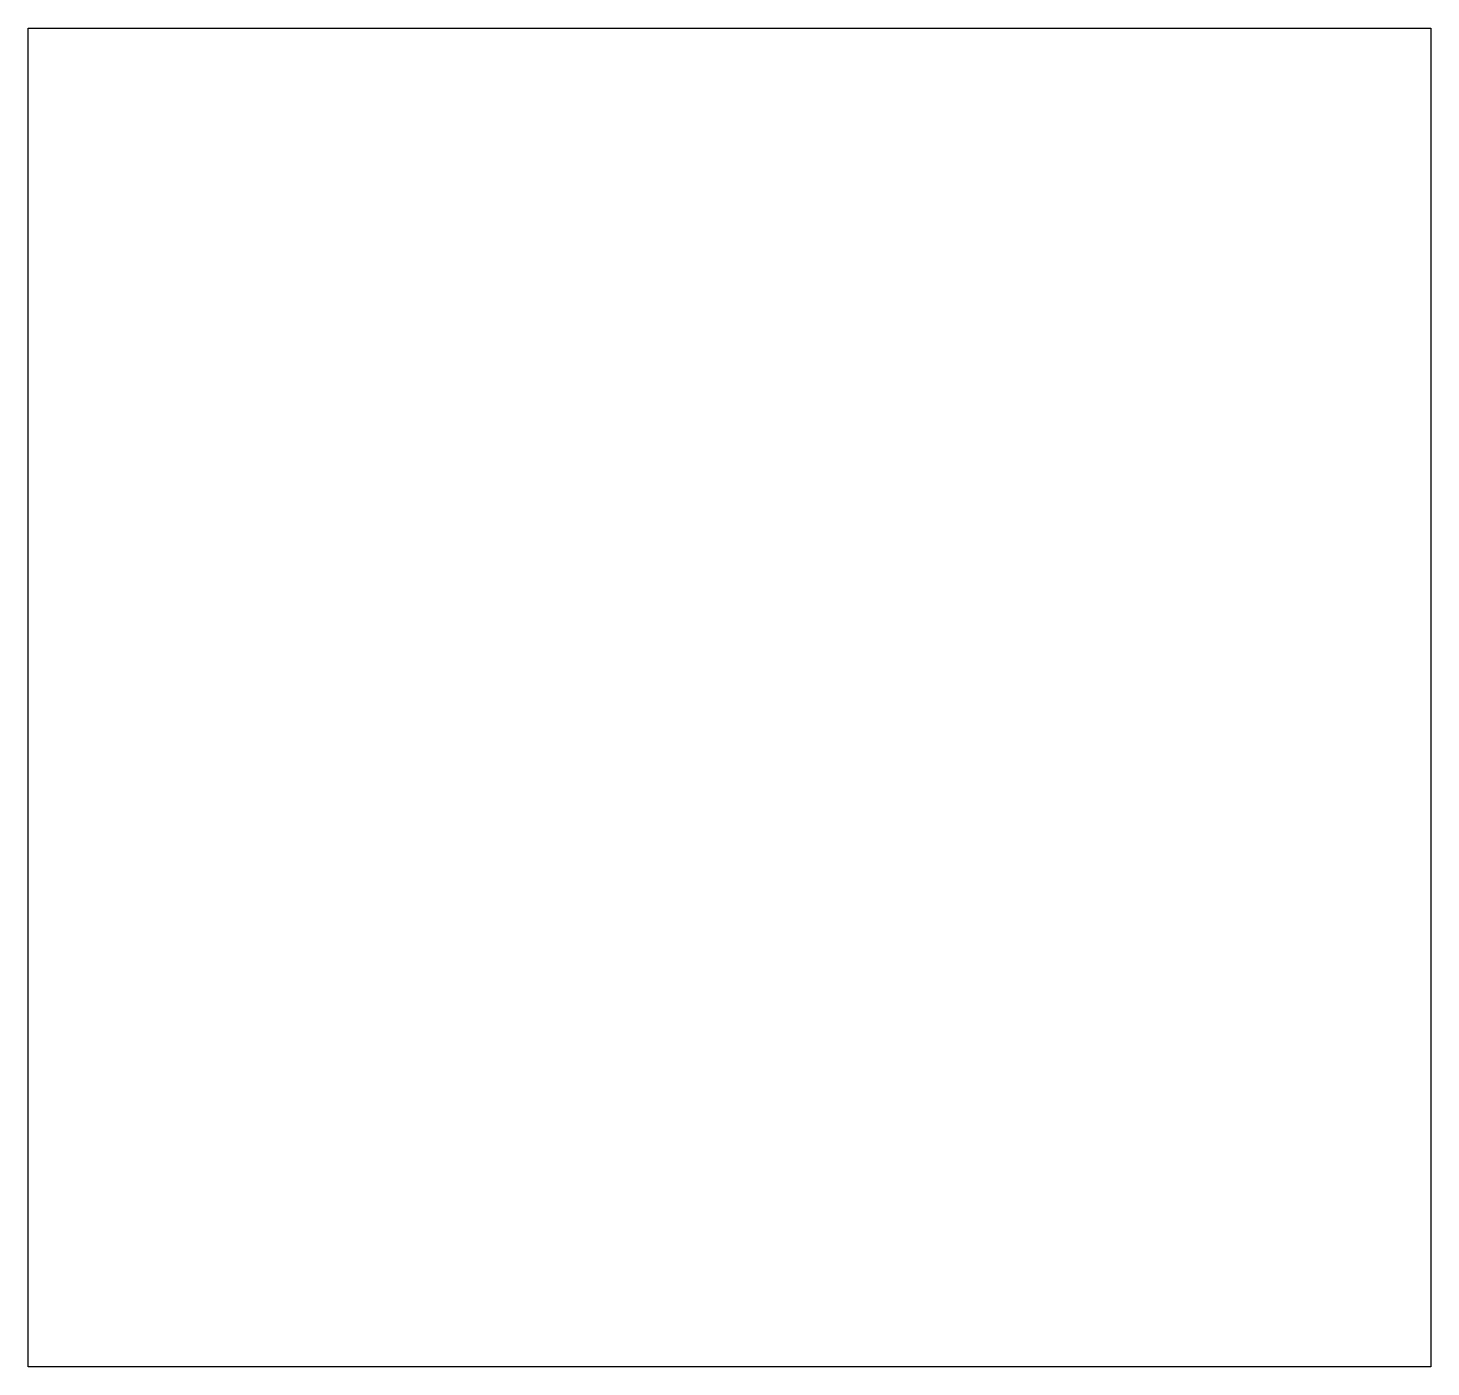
# Model space of a CAD drawing. Extents: x 50 to 149.9, y -145.3 to -50.
import ezdxf

# ---------------------------------------------------------------- set-up
doc = ezdxf.new("R2010")
doc.units = 0
doc.layers.add('BLACK', color=7, linetype='CONTINUOUS')

msp = doc.modelspace()

# ---------------------------------------------------------------- linework, layer by layer
at = {"layer": 'BLACK', "linetype": 'CONTINUOUS'}
for p, q in [((50, -50), (149.86, -50)), ((50, -145.288), (50, -50)), ((149.86, -50), (149.86, -145.288)), ((149.86, -145.288), (50, -145.288))]:
    msp.add_line(p, q, dxfattribs=at)

doc.saveas('drawing.dxf')
